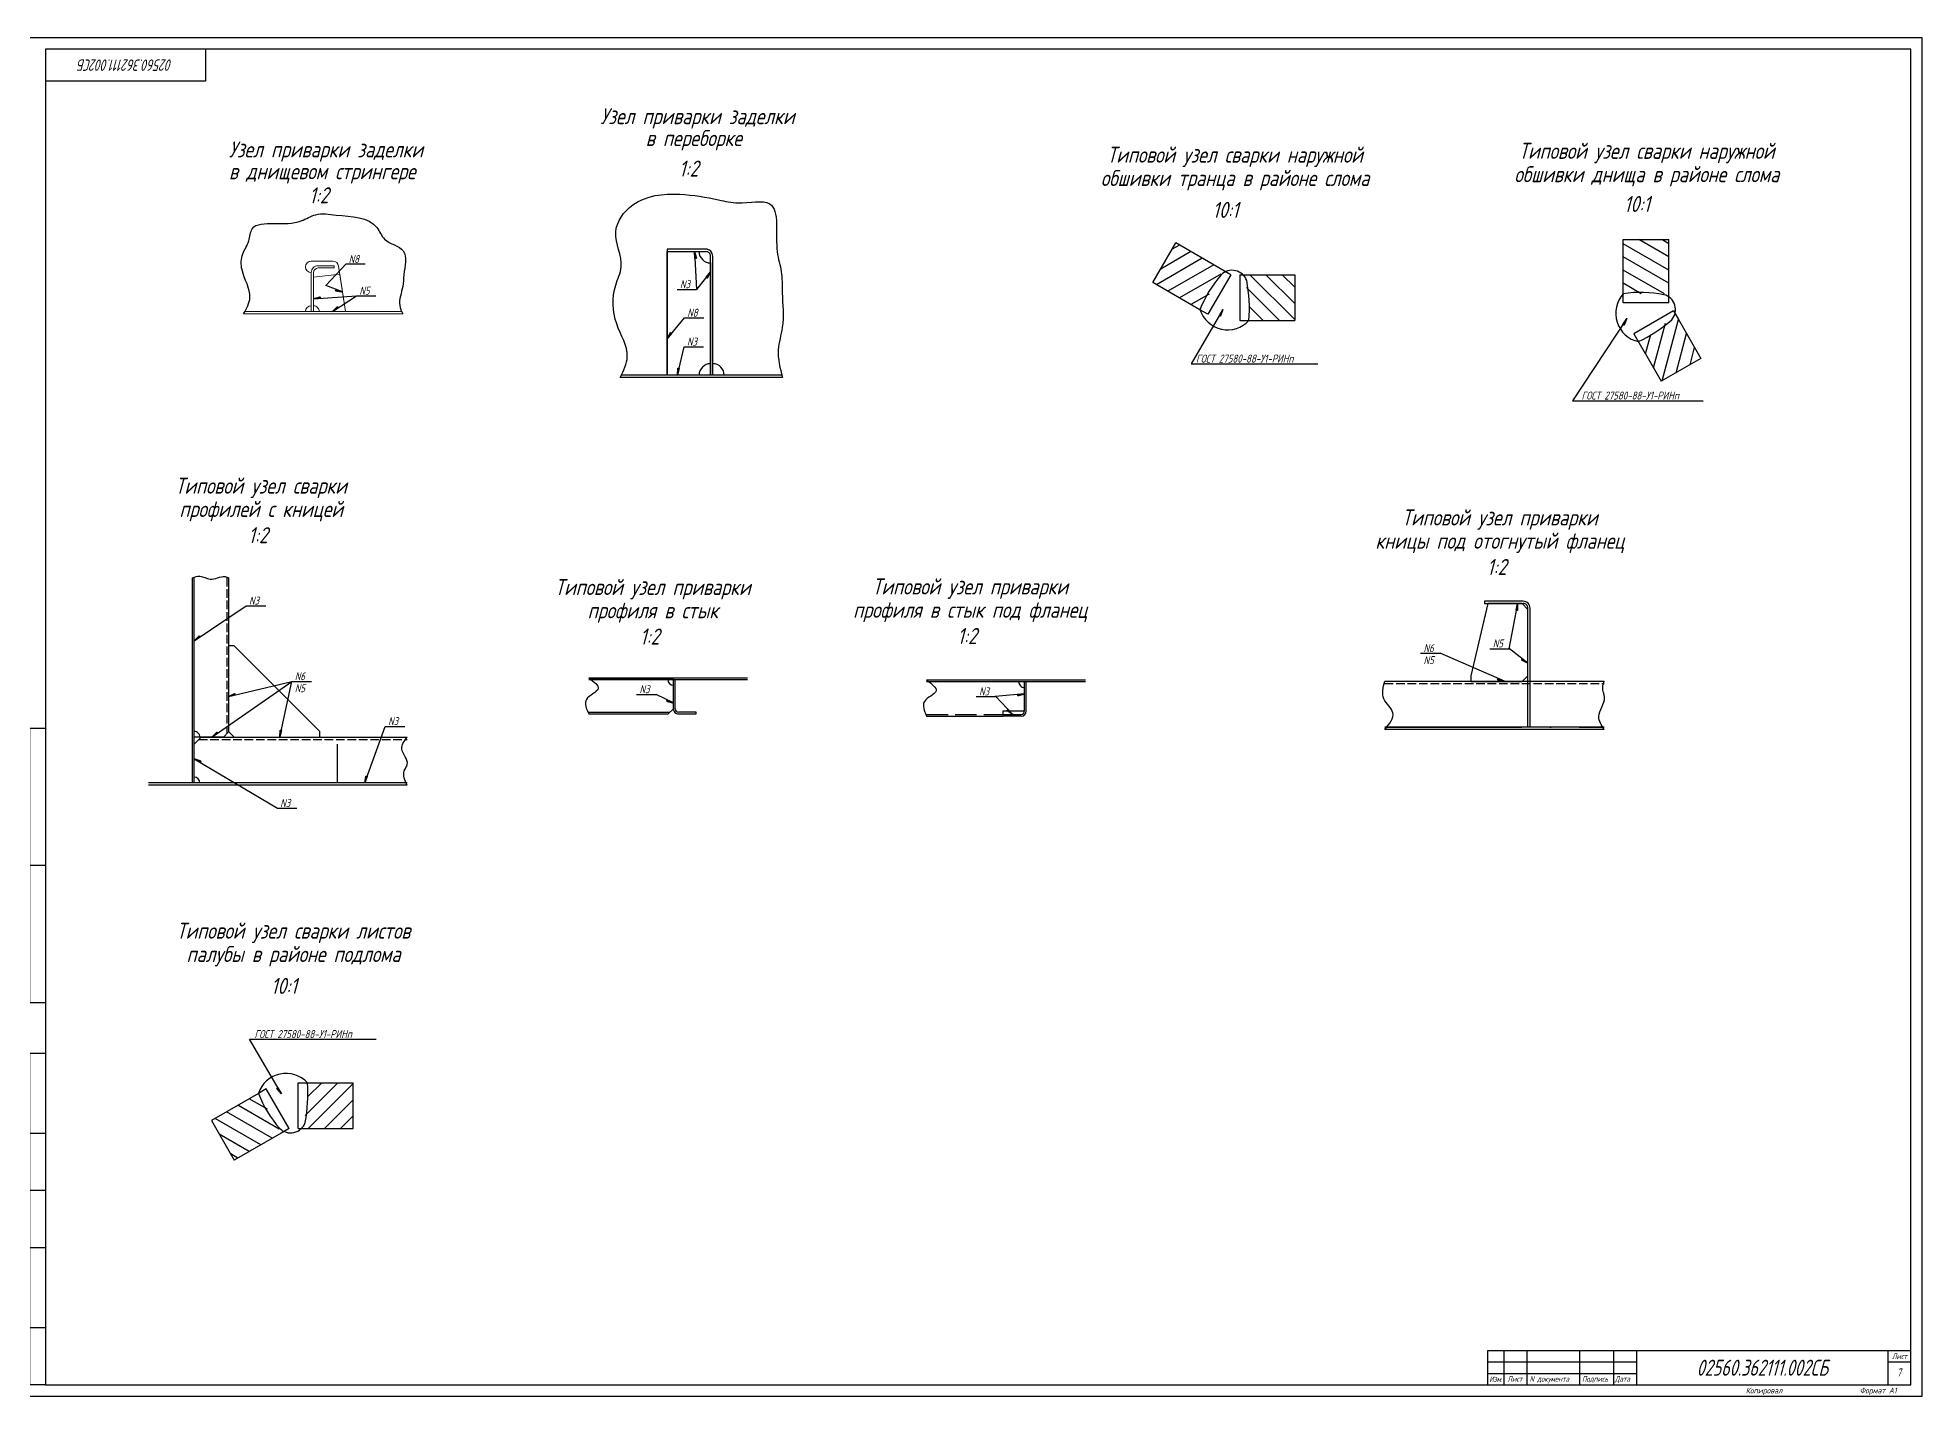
# Model space of a CAD drawing. Header units: millimetres. Extents: x 76485 to 135355, y 8208 to 18817.
# Drawn here: x 127112 to 135355, y 12764 to 18704 of the extents above; entities that cross this region are included whole.
import ezdxf
from ezdxf.enums import TextEntityAlignment as Align

# ---------------------------------------------------------------- set-up
doc = ezdxf.new("R2010")
doc.units = ezdxf.units.MM
doc.header["$PDSIZE"] = -1
doc.linetypes.add('Dashed_dotted', pattern=[34, 24, -5, 0, -5])
doc.linetypes.add('Short_dashed', pattern=[5, 3.75, -1.25])
for name, color, linetype in [('-1102', 7, 'Continuous'), ('1', 1, 'Continuous'), ('3001', 7, 'Continuous'), ('7001', 7, 'Continuous'), ('8001', 7, 'Continuous'), ('Frame', 6, 'Continuous')]:
    doc.layers.add(name, color=color, linetype=linetype)
doc.styles.add('PB_TEXT', font='romans.shx', dxfattribs={"width": 0.7, "oblique": 15})
doc.styles.get("Standard").update_dxf_attribs({"font": 'ГОСТ тип А наклонный.ttf'})
doc.styles.add('ГОСТ', font='ГОСТ тип А.ttf', dxfattribs={"oblique": 15})
doc.dimstyles.get("Standard").update_dxf_attribs({"dimtxt": 0.18, "dimasz": 0.18, "dimexe": 0.18, "dimexo": 0.0625, "dimgap": 0.09, "dimtad": 0, "dimtih": 1, "dimtoh": 1, "dimdec": 4, "dimzin": 0, "dimdsep": 46, "dimtxsty": 'Standard', "dimcen": 0.09, "dimadec": 0, "dimazin": 0, "dimtfac": 1, "dimtdec": 4, "dimtofl": 0, "dimtmove": 0, "dimatfit": 3, "dimfxl": 1, "dimtolj": 1, "dimtzin": 0, "dimarcsym": 0})

# ---------------------------------------------------------------- blocks, each defined once
blk = doc.blocks.new('stamp-small-01')
at = {"layer": 'Frame'}
for p, q in [((-185, 15), (0, 15)), ((-185, 0), (-185, 15)), ((-178, 15), (-178, 0)), ((-168, 15), (-168, 0)), ((-145, 15), (-145, 0)), ((-130, 0), (-130, 15)), ((-120, 15), (-120, 0)), ((-10, 0), (-10, 15)), ((-185, 5), (-120, 5))]:
    blk.add_line(p, q, dxfattribs=at)
at = {"layer": 'Frame', "color": 7}
for p, q in [((-185, 10), (-120, 10)), ((-10, 10), (0, 10))]:
    blk.add_line(p, q, dxfattribs=at)
at = {"layer": 'Frame', "color": 7, "style": 'PB_TEXT', "oblique": 15, "width": 0.7}
blk.add_text('Лист', height=2.5, dxfattribs=at).set_placement((-4.99, 11.25), align=Align.CENTER)
for s, p in [('Изм.', (-184.42, 1.25)), ('Лист', (-176.51, 1.32)), ('N документа', (-166.77, 1.32)), ('Подпись', (-143.84, 1.32)), ('Дата', (-129.46, 1.32))]:
    blk.add_text(s, height=2.5, dxfattribs=at).set_placement(p)
blk = doc.blocks.new('stamp-side-01')
at = {"layer": 'Frame'}
for p, q in [((-12, 0), (-12, 145)), ((-12, 145), (0, 145)), ((-12, 110), (0, 110)), ((0, 85), (-12, 85)), ((-12, 60), (0, 60)), ((0, 25), (-12, 25)), ((0, 0), (-12, 0))]:
    blk.add_line(p, q, dxfattribs=at)
at = {"layer": 'Frame', "color": 7}
blk.add_line((-7, 145), (-7, 0), dxfattribs=at)
at = {"layer": 'Frame', "color": 7, "style": 'PB_TEXT', "oblique": 15, "width": 0.7}
for s, p in [('Подпись и дата', (-8.25, 115.55)), ('Инв. N дубл.', (-8.25, 88.76)), ('Взамен инв. N', (-8.25, 61.42)), ('Подпись и дата', (-8.25, 30.25)), ('Инв. N подл.', (-8.25, 2.97))]:
    blk.add_text(s, height=2.5, rotation=90, dxfattribs=at).set_placement(p)
blk = doc.blocks.new('stamp-side-02')
at = {"layer": 'Frame'}
for p, q in [((0, 287), (-12, 287)), ((-12, 167), (-12, 287)), ((0, 227), (-12, 227)), ((0, 167), (-12, 167))]:
    blk.add_line(p, q, dxfattribs=at)
at = {"layer": 'Frame', "color": 7}
blk.add_line((-7, 287), (-7, 167), dxfattribs=at)
at = {"layer": 'Frame'}
blk.add_blockref('stamp-side-01', (0, 0), dxfattribs=at)
at = {"layer": 'Frame', "color": 7, "style": 'PB_TEXT', "oblique": 15, "width": 0.7}
for s, p in [('Первичное применение', (-8.25, 241.89)), ('Справ. N', (-8.25, 189.23))]:
    blk.add_text(s, height=2.5, rotation=90, dxfattribs=at).set_placement(p)
blk = doc.blocks.new('A$C65DE2539')
at = {"color": 7}
for points in [[(0, 0), (8410, 0), (8410, 5940), (0, 5940)], [(200, 50), (8360, 50), (8360, 5890), (200, 5890)]]:
    blk.add_lwpolyline(points, close=True, dxfattribs=at)
blk.add_lwpolyline([(900, 5890), (900, 5750), (200, 5750)], dxfattribs=at)
at = {"color": 7, "xscale": 10, "yscale": 10, "zscale": 10}
for name, p in [('stamp-side-02', (200, 50)), ('stamp-small-01', (8360, 50))]:
    blk.add_blockref(name, p, dxfattribs=at)
at = {"color": 7, "style": 'ГОСТ', "oblique": 15}
for s, p in [('Копировал', (7717.6, 12.5)), ('Формат А1', (8216.9, 12.5))]:
    blk.add_text(s, height=25, dxfattribs=at).set_placement(p, align=Align.CENTER)
blk = doc.blocks.new('_weld')
at = {"color": 0, "linetype": 'ByBlock'}
for p, q in [((-1.5, 0), (-1.5, 0)), ((-1.5, -0.05), (-1.45, 0)), ((-1.5, -0.09), (-1.41, 0)), ((-1.5, -0.14), (-1.36, 0)), ((-1.5, -0.18), (-1.32, 0)), ((-1.5, -0.22), (-1.28, 0)), ((-1.5, -0.27), (-1.23, 0)), ((-1.43, -0.29), (-1.14, 0)), ((-1.37, -0.27), (-1.1, 0)), ((-1.31, -0.26), (-1.05, 0)), ((-1.26, -0.25), (-1.01, 0)), ((-1.2, -0.24), (-0.96, 0)), ((-1.14, -0.23), (-0.92, 0)), ((-1.09, -0.22), (-0.87, 0)), ((-1.03, -0.21), (-0.83, 0)), ((-0.92, -0.18), (-0.74, 0)), ((-0.86, -0.17), (-0.69, 0)), ((-0.81, -0.16), (-0.65, 0)), ((-0.67, -0.13), (-0.81, 0)), ((-0.63, -0.13), (-0.76, 0)), ((-0.75, -0.15), (-0.6, 0)), ((-0.7, -0.14), (-0.56, 0)), ((-0.64, -0.13), (-0.51, 0)), ((-0.58, -0.12), (-0.47, 0)), ((-0.53, -0.11), (-0.42, 0)), ((-0.41, -0.08), (-0.49, 0)), ((-0.37, -0.07), (-0.45, 0)), ((-0.33, -0.07), (-0.4, 0)), ((-0.36, -0.07), (-0.29, 0)), ((-0.3, -0.06), (-0.24, 0)), ((-0.25, -0.05), (-0.2, 0)), ((-0.19, -0.04), (-0.15, 0)), ((-0.15, -0.03), (-0.18, 0)), ((-0.13, -0.03), (-0.11, 0)), ((-0.11, -0.02), (-0.13, 0)), ((-0.07, -0.01), (-0.09, 0)), ((-0.08, -0.02), (-0.06, 0)), ((-0.04, -0.01), (-0.04, 0)), ((-0.02, 0), (-0.02, 0)), ((-1.27, -0.25), (-1.5, -0.02)), ((-1.31, -0.26), (-1.5, -0.07)), ((-1.34, -0.27), (-1.5, -0.11)), ((-1.38, -0.28), (-1.5, -0.16)), ((-1.42, -0.28), (-1.5, -0.2)), ((-1.46, -0.29), (-1.5, -0.25)), ((-1.49, -0.3), (-1.5, -0.29)), ((-1.48, -0.3), (-1.19, 0)), ((-1.23, -0.25), (-1.48, 0)), ((-1.2, -0.24), (-1.43, 0)), ((-1.16, -0.23), (-1.39, 0)), ((-1.12, -0.22), (-1.34, 0)), ((-1.08, -0.22), (-1.3, 0)), ((-1.05, -0.21), (-1.25, 0)), ((-1.01, -0.2), (-1.21, 0)), ((-0.97, -0.19), (-1.16, 0)), ((-0.93, -0.19), (-1.12, 0)), ((-0.9, -0.18), (-1.07, 0)), ((-0.86, -0.17), (-1.03, 0)), ((-0.82, -0.16), (-0.99, 0)), ((-0.98, -0.2), (-0.78, 0)), ((-0.78, -0.16), (-0.94, 0)), ((-0.75, -0.15), (-0.9, 0)), ((-0.71, -0.14), (-0.85, 0)), ((-0.6, -0.12), (-0.72, 0)), ((-0.56, -0.11), (-0.67, 0)), ((-0.52, -0.1), (-0.63, 0)), ((-0.48, -0.1), (-0.58, 0)), ((-0.45, -0.09), (-0.54, 0)), ((-0.47, -0.09), (-0.38, 0)), ((-0.42, -0.08), (-0.33, 0)), ((-0.3, -0.06), (-0.36, 0)), ((-0.26, -0.05), (-0.31, 0)), ((-0.22, -0.04), (-0.27, 0)), ((-0.18, -0.04), (-0.22, 0))]:
    blk.add_line(p, q, dxfattribs=at)
at = {"color": 0, "linetype": 'ByBlock', "flags": 128}
blk.add_lwpolyline([(-1.5, 0), (0, 0), (-1.5, -0.3)], close=True, dxfattribs=at)

msp = doc.modelspace()

# ---------------------------------------------------------------- linework, layer by layer
at = {"layer": '-1102', "color": 3, "lineweight": 0}
for p, q in [((128308.4, 17507.2), (128308.4, 17677.5)), ((128318.4, 17507.2), (128318.4, 17677.5)), ((128709.1, 17497.2), (128012.2, 17497.2)), ((128704.3, 17507.2), (128017.7, 17507.2)), ((128017.7, 17507.2), (128704.3, 17507.2))]:
    msp.add_line(p, q, dxfattribs=at)
for radius, start, end in [(30, 89.99835, 180.00165), (20, 89.99933, 179.98975)]:
    msp.add_arc((128338.4, 17677.5), radius, start, end, dxfattribs=at)
at = {"color": 7}
for p, q in [((131990.1, 17633.6), (132090.1, 17806.8)), ((134046.9, 17821.9), (134246.9, 17821.9)), ((132330.1, 17668.2), (132230.1, 17495)), ((132330.1, 17668.2), (132295.5, 17688.2)), ((134046.9, 17544.8), (134046.9, 17584.8)), ((134246.9, 17544.8), (134246.9, 17584.8)), ((132230.1, 17495), (132195.5, 17515)), ((134246.9, 17544.8), (134046.9, 17544.8)), ((128111.8, 14108.5), (128077.1, 14088.5)), ((128211.8, 13935.3), (128111.8, 14108.5)), ((127871.8, 13970), (127971.8, 13796.7)), ((128211.8, 13935.3), (128177.1, 13915.3))]:
    msp.add_line(p, q, dxfattribs=at)
at = {"color": 0}
for p, q in [((134246.9, 17746), (134115.5, 17821.9)), ((134246.9, 17803.8), (134215.5, 17821.9)), ((132205.8, 17740), (132005.8, 17624.5)), ((132155.8, 17768.9), (132024.4, 17693)), ((132105.8, 17797.7), (132074.4, 17779.6)), ((134246.9, 17688.3), (134046.9, 17803.8)), ((134246.9, 17630.6), (134046.9, 17746)), ((132255.8, 17711.1), (132055.8, 17595.7)), ((132286.7, 17671.2), (132105.8, 17566.8)), ((132610.1, 17471.8), (132413.7, 17668.2)), ((132610.1, 17542.5), (132484.4, 17668.2)), ((132610.1, 17613.2), (132555.1, 17668.2)), ((134227.8, 17583.9), (134046.9, 17688.3)), ((132235.2, 17583.7), (132155.8, 17537.9)), ((132543, 17468.2), (132399.7, 17611.5)), ((134126.2, 17584.8), (134046.9, 17630.6)), ((132472.3, 17468.2), (132410.1, 17530.3)), ((134144.7, 17321.7), (134167.5, 17406.5)), ((134180.1, 17260.5), (134232.5, 17456.2)), ((134216.7, 17204.1), (134288.6, 17472.4)), ((134278, 17239.4), (134324, 17411.2)), ((134339.2, 17274.8), (134359.4, 17349.9)), ((128424.6, 14135.3), (128281.3, 13992)), ((128353.9, 14135.3), (128291.8, 14073.2)), ((128491.8, 14131.8), (128295.3, 13935.3)), ((128168.3, 13932.3), (127987.5, 14036.8)), ((128116.8, 14019.8), (128037.5, 14065.6)), ((128491.8, 14061.1), (128366, 13935.3)), ((128087.5, 13863.5), (127887.5, 13979)), ((128137.5, 13892.4), (127937.5, 14007.9)), ((128491.8, 13990.4), (128436.7, 13935.3)), ((128037.5, 13834.7), (127906.1, 13910.5)), ((127987.5, 13805.8), (127956.1, 13823.9))]:
    msp.add_line(p, q, dxfattribs=at)
at = {"color": 3}
for p, q in [((129865.2, 17769.4), (130004.7, 17769.4)), ((129865.2, 17228.9), (129865.2, 17769.4)), ((130054.7, 17228.9), (130054.7, 17749.2)), ((130064.7, 17228.9), (130064.7, 17749.2)), ((130054.7, 17719.4), (130054.7, 17228.9)), ((130054.7, 17228.9), (129865.2, 17228.9))]:
    msp.add_line(p, q, dxfattribs=at)
at = {"color": 3, "ltscale": 25}
for p, q in [((130369.9, 17218.9), (129659.9, 17218.9)), ((130367.2, 17228.9), (129664.7, 17228.9)), ((130367.2, 17228.9), (129664.7, 17228.9)), ((129521.9, 15905.6), (130216.3, 15905.6)), ((129521.9, 15898.1), (130216.3, 15898.1)), ((129892.6, 15898.1), (129521.9, 15898.1)), ((129892.6, 15770.3), (129892.6, 15898.1)), ((129892.6, 15770.6), (129892.6, 15898.1)), ((129900.1, 15770.3), (129900.1, 15898.1)), ((131694.5, 15895.9), (131000.1, 15895.9)), ((131428, 15888.4), (131000.1, 15888.4)), ((131694.5, 15888.4), (131000.1, 15888.4)), ((131428, 15760.9), (131428, 15888.4)), ((131428, 15760.6), (131428, 15888.4)), ((131435.5, 15760.6), (131435.5, 15888.4)), ((129521.9, 15755.3), (129877.3, 15755.3)), ((131335.5, 15760.9), (131428, 15760.9))]:
    msp.add_line(p, q, dxfattribs=at)
at = {"color": 3, "ltscale": 10}
for p, q in [((127789.1, 15446.1), (127789.1, 16343)), ((127796.6, 15646.1), (127796.6, 16343)), ((127796.6, 15446.1), (127796.6, 16343)), ((133629.8, 15690), (133629.8, 16210.4)), ((133639.8, 15690), (133639.8, 16210.4)), ((133963.9, 15690), (133003.9, 15690)), ((133963.9, 15690), (133003.9, 15690)), ((133963.9, 15680), (133003.9, 15680)), ((127924.1, 15646.1), (127796.6, 15646.1)), ((127796.6, 15446.1), (127796.6, 15616.1)), ((128727.5, 15446.1), (127596.6, 15446.1)), ((128727.5, 15436.1), (127596.6, 15436.1)), ((128727.5, 15446.1), (127796.6, 15446.1))]:
    msp.add_line(p, q, dxfattribs=at)
at = {"color": 1, "linetype": 'Short_dashed', "ltscale": 10}
for p, q in [((127939.4, 16343), (127939.4, 15661.3)), ((133003.9, 15880.4), (133963.9, 15880.4)), ((127816.9, 15636.4), (128727.5, 15636.4))]:
    msp.add_line(p, q, dxfattribs=at)
at = {"color": 2, "linetype": 'Short_dashed', "ltscale": 25}
msp.add_line((131000.1, 15745.6), (131335.5, 15745.6), dxfattribs=at)
at = {"color": 1, "linetype": 'Dashed_dotted', "ltscale": 25}
msp.add_line((133003.9, 15690), (133963.9, 15690), dxfattribs=at)
at = {"color": 3, "linetype": 'Dashed_dotted', "ltscale": 10}
msp.add_line((128421.6, 15616.1), (128421.6, 15446.1), dxfattribs=at)
at = {"color": 3}
msp.add_lwpolyline([(130114.7, 17228.9, 0.414236), (130064.7, 17278.9), (130064.7, 17749.9, 0.41423), (130034.7, 17779.8), (129864.7, 17779.8), (129864.7, 17228.9)], format="xyb", dxfattribs=at)
msp.add_lwpolyline([(130034.7, 17779.2), (129865.1, 17779.2), (129865.1, 17769.2), (130034.7, 17769.2)], dxfattribs=at)
msp.add_lwpolyline([(128544.8, 17713.6), (128459.5, 17713.6), (128372.2, 17620.7)])
at = {"linetype": 'Continuous'}
for points in [[(128506.1, 17575.2), (128591.5, 17575.2)], [(129908.7, 17603.7), (129994, 17603.7)], [(129940.4, 17479), (130025.7, 17479)], [(129939.3, 17352.7), (130024.7, 17352.7)], [(132156.5, 17278.4), (132710.7, 17278.4)], [(133825.3, 17116.9), (134397, 17116.9)], [(128023.7, 16220.4), (128109, 16220.4)], [(133161, 16012.8), (133246.3, 16012.8)], [(133463.8, 16033.1), (133549.1, 16033.1)], [(128223.7, 15890), (128309, 15890)], [(129731.5, 15833), (129816.8, 15833)], [(131216.8, 15823.3), (131302.1, 15823.3)], [(128632, 15693.2), (128717.4, 15693.2)], [(128160, 15335.5), (128245.3, 15335.5)], [(128038.1, 14325.2), (128592.3, 14325.2)]]:
    msp.add_lwpolyline(points, dxfattribs=at)
at = {"color": 1, "ltscale": 10}
for points in [[(127946.9, 16343), (127946.9, 15668.8), (127924.1, 15646.1)], [(133003.9, 15890.4), (133963.9, 15890.4)], [(127796.6, 15616.1), (127826.9, 15646.4), (128727.5, 15646.4)]]:
    msp.add_lwpolyline(points, dxfattribs=at)
at = {"color": 3, "ltscale": 10}
msp.add_lwpolyline([(133609.8, 16240.4), (133440.2, 16240.4), (133440.2, 16230.4), (133609.8, 16230.4)], dxfattribs=at)
at = {"color": 2, "ltscale": 10}
for points in [[(133629.8, 15915), (133629.8, 16205), (133604.8, 16230), (133454.8, 16230), (133379.8, 15915), (133379.8, 15890), (133604.8, 15890), (133629.8, 15915)], [(127971.6, 15646.1), (128346.6, 15646.1), (128346.6, 15671.1), (127971.6, 16046.1), (127946.6, 16046.1), (127946.6, 15671.1), (127971.6, 15646.1)]]:
    msp.add_lwpolyline(points, dxfattribs=at)
at = {"color": 3, "ltscale": 25}
for points in [[(129521.9, 15747.8), (129869.8, 15747.8), (129892.6, 15770.6)], [(129915.1, 15747.8), (129992.3, 15747.8), (129992.3, 15755.3), (129915.1, 15755.3)], [(131413, 15738.1), (131335.8, 15738.1), (131335.8, 15745.6), (131413, 15745.6)]]:
    msp.add_lwpolyline(points, dxfattribs=at)
at = {"color": 2, "ltscale": 25}
msp.add_lwpolyline([(131000.1, 15738.1), (131335.5, 15738.1), (131335.5, 15760.9)], dxfattribs=at)
at = {"color": 3}
for centre, radius, start, end in [((130054.7, 17769.4), 50, 180.00311, 270.00125), ((130034.7, 17749.2), 30, 359.99835, 90.00165), ((130034.7, 17749.2), 20, 359.99319, 90.0068), ((130054.7, 17228.8), 50, 89.99874, 179.99689)]:
    msp.add_arc(centre, radius, start, end, dxfattribs=at)
at = {"color": 4}
for centre, radius, start, end in [((132678.5, 17325.8), 518.8, 138.82645, 158.60726), ((132336.3, 17619.3), 68.1, 19.61395, 135.15291), ((131746.4, 17518.3), 665.6, 355.68812, 10.72796), ((134141.4, 17499.6), 127.2, 138.00203, 257.4002), ((134124.5, 17071.9), 518.8, 78.82645, 98.60726), ((134207.6, 17515), 68.1, 319.61395, 75.15291), ((132316.5, 17554.3), 127.2, 198.00203, 317.4002), ((133825.1, 17975.3), 665.6, 295.68812, 310.72796), ((128198.1, 14049.2), 127.2, 42.5998, 161.99797), ((127628, 14085.3), 665.6, 349.27204, 4.31188), ((128560.1, 14277.7), 518.8, 201.39274, 221.17355), ((128217.9, 13984.2), 68.1, 224.84709, 340.38605)]:
    msp.add_arc(centre, radius, start, end, dxfattribs=at)
at = {"color": 3, "ltscale": 10}
for centre, radius, start, end in [((133609.8, 16210.4), 30, 359.99835, 90.00165), ((133609.8, 16210.4), 20, 359.99319, 90.0068), ((127796.6, 15646.1), 25, 0.00375, 90.00499), ((127796.6, 15446.1), 25, 0.00247, 89.99753)]:
    msp.add_arc(centre, radius, start, end, dxfattribs=at)
at = {"color": 3, "ltscale": 25}
for centre, radius, start, end in [((129892.6, 15898.1), 25, 180.00247, 269.99753), ((131428, 15888.4), 25, 179.98755, 269.99496), ((129915.1, 15770.3), 22.5, 179.99836, 270.00165), ((129915.1, 15770.3), 15, 179.99835, 270.00165), ((131413, 15760.6), 22.5, 269.99551, 359.98508), ((131413, 15760.6), 15, 269.99835, 0.00165)]:
    msp.add_arc(centre, radius, start, end, dxfattribs=at)
for points in [[(129659.9, 17218.9), (129690.8, 17309.4), (129644.4, 17452.8), (129640, 17622.7), (129664.3, 17702.1), (129640, 17854.3), (129715.1, 17973.4), (129920.4, 18019.8), (130090.4, 17995.5), (130176.5, 17982.3), (130313.4, 17977.9), (130346.6, 17768.3), (130364.2, 17682.2), (130368.6, 17589.6), (130368.6, 17437.3), (130351, 17340.3), (130369.9, 17218.9)], [(128012.2, 17497.2), (128040.4, 17568.3), (128005.5, 17689.6), (128008.8, 17759.3), (128035.4, 17815.8), (128050.4, 17869), (128143.5, 17892.2), (128264.8, 17903.9), (128328, 17930.4), (128417.7, 17928.8), (128595.6, 17874), (128628.8, 17824.1), (128710.2, 17772.6), (128713.6, 17668), (128708.6, 17616.5), (128695.3, 17533.4), (128709.1, 17497.2)], [(127789.1, 16343), (127820.8, 16350.1), (127866, 16337), (127931.4, 16348.1), (127946.9, 16343)], [(129521.9, 15905.6), (129563.3, 15857.8), (129511.9, 15811.2), (129521.9, 15747.8)], [(131000.1, 15895.9), (131041.5, 15848.1), (130990.1, 15801.5), (131000.1, 15738.1)], [(133003.9, 15680), (133039.6, 15752.7), (133000.5, 15813.7), (133003.9, 15890.4)], [(133963.9, 15680), (133940.6, 15736.2), (133965.6, 15820.6), (133957.3, 15863.5), (133963.9, 15890.4)], [(128727.5, 15436.1), (128715.4, 15498.3), (128728.6, 15527.3), (128704.7, 15594.8), (128727.5, 15646.4)]]:
    msp.add_spline(points, degree=3)
at = {"layer": '1'}
for p, q in [((132295.5, 17688.2), (132090.1, 17806.8)), ((134046.9, 17584.8), (134046.9, 17821.9)), ((134246.9, 17584.8), (134246.9, 17821.9)), ((132410.1, 17668.2), (132610.1, 17668.2)), ((132195.5, 17515), (131990.1, 17633.6)), ((132472.3, 17468.2), (132610.1, 17468.2)), ((134286.9, 17475.5), (134386.9, 17302.3)), ((134144.7, 17321.7), (134213.7, 17202.3)), ((128353.9, 14135.3), (128491.8, 14135.3)), ((128077.1, 14088.5), (127871.8, 13970)), ((128291.8, 13935.3), (128491.8, 13935.3)), ((128177.1, 13915.3), (127971.8, 13796.7))]:
    msp.add_line(p, q, dxfattribs=at)
at = {"layer": '1', "color": 7}
for p, q in [((132370.1, 17668.2), (132370.1, 17468.2)), ((132370.1, 17668.2), (132410.1, 17668.2)), ((132610.1, 17668.2), (132610.1, 17468.2)), ((134266.9, 17510.1), (134093.7, 17410.1)), ((134266.9, 17510.1), (134286.9, 17475.5)), ((132370.1, 17468.2), (132470.2, 17468.2)), ((134093.7, 17410.1), (134143.7, 17323.5)), ((134386.9, 17302.3), (134213.7, 17202.3)), ((128251.8, 13935.3), (128251.8, 14135.3)), ((128251.8, 14135.3), (128351.8, 14135.3)), ((128491.8, 13935.3), (128491.8, 14135.3)), ((128251.8, 13935.3), (128291.8, 13935.3))]:
    msp.add_line(p, q, dxfattribs=at)
at = {"layer": '3001', "color": 3, "lineweight": 0}
msp.add_lwpolyline([(128283.4, 17507.2, -0.414125), (128308.4, 17532.2), (128308.4, 17677.2, -0.414125), (128283.4, 17702.2, -0.414125), (128308.4, 17727.2), (128403.4, 17727.2, -0.370601), (128428.1, 17705.9), (128458.4, 17507.2)], format="xyb", dxfattribs=at)
at = {"layer": '7001', "color": 3, "lineweight": 0}
msp.add_lwpolyline([(128338.4, 17707.5), (128408, 17707.5), (128408, 17697.5), (128338.4, 17697.5)], dxfattribs=at)
at = {"layer": '8001', "color": 7, "lineweight": 0}
msp.add_lwpolyline([(128318.4, 17532.2), (128318.4, 17656.7, 0.45374), (128318.9, 17657.2), (128433, 17671.2), (128457.9, 17507.2), (128457.9, 17507.2), (128343.4, 17507.2, 0.414251), (128318.4, 17532.2, 0.414251)], format="xyb", dxfattribs=at)
at = {"layer": 'Defpoints', "color": 0, "linetype": 'ByBlock'}
for p in [(132090.1, 17806.8), (134246.9, 17821.9), (132330.1, 17668.2), (132370.1, 17668.2), (132610.1, 17668.2), (132230.1, 17495), (134046.9, 17544.8), (134246.9, 17544.8), (134266.9, 17510.1), (132416.8, 17459.3), (134109.3, 17365.2), (134386.9, 17302.3), (128111.8, 14108.5), (128298.4, 14144.2), (128211.8, 13935.3), (128251.8, 13935.3), (128491.8, 13935.3), (127971.8, 13796.7)]:
    msp.add_point(p, dxfattribs=at)

# ---------------------------------------------------------------- block references
msp.add_blockref('A$C65DE2539', (126945.3, 12764.4))

# ---------------------------------------------------------------- texts
at = {"color": 7, "style": 'ГОСТ', "oblique": 15}
for s, p in [('Узел приварки заделки', (129997.7, 18326.2)), ('в переборке', (129981.3, 18230.6)), ('Узел приварки заделки', (128372.7, 18181.1)), ('Типовой узел сварки наружной', (132348.6, 18157.9)), ('Типовой узел сварки наружной', (134149.5, 18174.7)), ('обшивки днища в районе слома', (134150, 18072.7)), ('в днищевом стрингере', (128356.3, 18085.5)), ('обшивки транца в районе слома', (132349.1, 18055.9)), ('Типовой узел сварки', (128088.7, 16710.7)), ('профилей с кницей', (128089.2, 16608.8)), ('Типовой узел приварки', (133506.9, 16571.8)), ('кницы под отогнутый фланец', (133507.4, 16469.9)), ('Типовой узел приварки', (129802, 16267.6)), ('Типовой узел приварки', (131190.3, 16270)), ('профиля в стык', (129802.6, 16165.7)), ('профиля в стык под фланец', (131190.8, 16168.1)), ('Типовой узел сварки листов', (128230.2, 14765)), ('палубы в районе подлома', (128230.7, 14663))]:
    msp.add_text(s, height=70, dxfattribs=at).set_placement(p, align=Align.CENTER)
for s, p in [('1:2', (129916.6, 18097.2)), ('1:2', (128299.1, 17980.3)), ('10:1', (132250.4, 17916.5)), ('10:1', (134050.3, 17942.4)), ('1:2', (128032.8, 16494.2)), ('1:2', (133450.9, 16355.3)), ('1:2', (129746.1, 16051.1)), ('1:2', (131134.4, 16053.5)), ('10:1', (128132.1, 14523.6))]:
    msp.add_text(s, height=70, dxfattribs=at).set_placement(p)
for s, p in [('N8', (128472, 17708.5)), ('N3', (129921.2, 17598.6)), ('N5', (128518.6, 17570.1)), ('N8', (129952.9, 17473.9)), ('N3', (129951.8, 17347.6)), ('ГОСТ 27580-88-У1-РИНп', (132178.2, 17273.2)), ('ГОСТ 27580-88-У1-РИНп', (133864.5, 17111.8)), ('N3', (128036.2, 16215.3)), ('N6', (133173.5, 16007.6)), ('N5', (133173.5, 15954.9)), ('N5', (133476.3, 16028)), ('N6', (128236.2, 15884.8)), ('N5', (128236.2, 15832.1)), ('N3', (129744, 15827.9)), ('N3', (131229.3, 15818.2)), ('N3', (128644.5, 15688.1)), ('N3', (128172.5, 15330.4)), ('ГОСТ 27580-88-У1-РИНп', (128059.8, 14320))]:
    msp.add_text(s, height=35, dxfattribs=at).set_placement(p, align=Align.BOTTOM_LEFT)
at = {"color": 7, "style": 'PB_TEXT', "oblique": 15, "width": 0.7}
msp.add_attdef('02560.362111.002СБ', text='', height=50, rotation=180, dxfattribs=at).set_placement((127495.3, 18584.4), align=Align.MIDDLE_CENTER)
msp.add_attdef('02560.362111.002СБ', text='', height=70, dxfattribs=at).set_placement((134655.3, 12889.4), align=Align.MIDDLE_CENTER)
msp.add_attdef('7', text='', height=35, dxfattribs=at).set_placement((135253.5, 12850.9), align=Align.CENTER)

# ---------------------------------------------------------------- leaders
at = {"linetype": 'Continuous'}
for points in [[(129985.2, 17769.4), (129994, 17603.7)], [(130054.7, 17680.5), (129994, 17603.7)], [(128318.4, 17563.2), (128506.1, 17575.2)], [(128445.3, 17593.2), (128372.2, 17620.7)], [(128400.6, 17507.2), (128506.1, 17575.2)], [(129865.2, 17388.3), (129940.4, 17479)], [(132296.1, 17516.2), (132156.5, 17278.4)], [(134062.4, 17476), (133825.3, 17116.9)], [(129910.5, 17228.9), (129939.3, 17352.7)], [(127796.6, 16067.7), (128023.7, 16220.4)], [(133584.5, 16230.4), (133547.1, 16033.1)], [(133527.1, 15890.4), (133246.3, 16012.8)], [(133629.8, 15970.2), (133549.1, 16033.1)], [(127873.9, 15646.1), (128223.7, 15890)], [(127946.6, 15824.3), (128223.7, 15890)], [(128171.5, 15646.4), (128223.7, 15890)], [(129892.6, 15795.7), (129816.8, 15833)], [(131428, 15835.1), (131300.1, 15823.3)], [(131376.7, 15745.6), (131302.1, 15823.3)], [(128542.7, 15446.1), (128632, 15693.2)], [(127796.6, 15551), (128160, 15335.5)], [(128177.7, 14087.3), (128038.1, 14325.2)]]:
    msp.add_leader(points, dimstyle='Standard', override={"dimscale": 10, "dimasz": 2, "dimclrd": 256, "dimldrblk": '_weld'}, dxfattribs=at)

doc.saveas('drawing.dxf')
